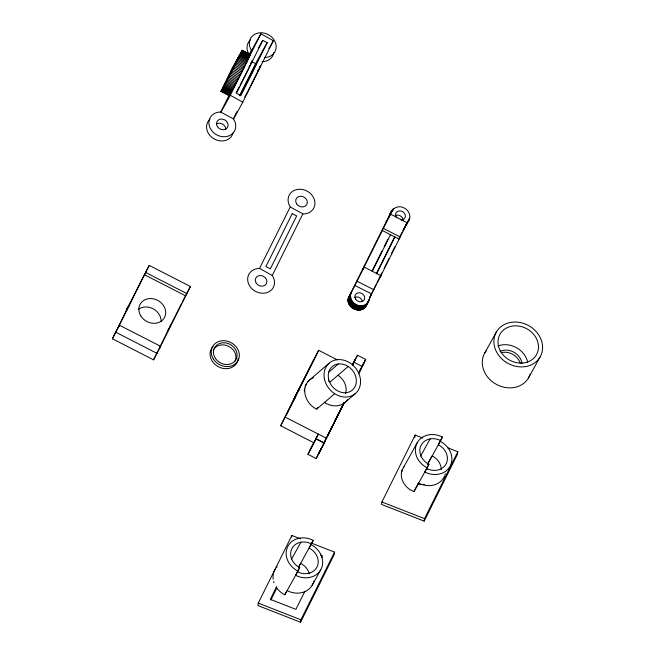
<?xml version="1.0" encoding="UTF-8"?>
<svg xmlns="http://www.w3.org/2000/svg" width="655" height="655" viewBox="0 0 655 655"><rect width="100%" height="100%" fill="white"/><g stroke="black" fill="none" stroke-linecap="round" stroke-linejoin="round"><path stroke-width="0.98" d="M366.784 303.797C364.147 316.185 343.564 307.973 348.828 297.018L389.275 215.7C390.552 208.691 398.625 204.229 404.724 208.298C409.359 210.681 411.839 217.591 407.86 221.636L403.013 230.478M354.822 285.449L371.655 293.989L367.561 303.052L364.933 305.074L361.527 305.901L357.262 305.214L353.52 302.88L351.072 299.392L350.425 295.454L351.154 292.826L364.188 267.101L380.981 275.698L369.33 298.181L376.068 284.614M300.416 538.795L291.893 535.454L258.275 603.091L257.914 605.548L300.555 622.25L334.173 554.613L334.525 552.149L311.788 543.241M291.655 537.092L291.893 535.454M300.555 622.25L300.907 619.794L334.525 552.149M422.753 438.015L415.172 435.043L381.906 501.976L381.554 504.44L424.186 521.134L457.452 454.202L457.812 451.745L447.39 447.66M414.82 437.507L415.172 435.043M424.186 521.134L424.538 518.678L457.812 451.745M407.451 221.98L405.904 225.426L409.522 218.852M233.491 118.948L220.719 112.021A13.878 11.872 29 0 0 209.371 126.12A13.878 11.872 29 0 0 227.85 136.24A13.878 11.872 29 0 0 233.573 119.063L242.784 102.18L273.34 40.716L260.862 33.798L240.41 74.793L229.242 95.605L220.989 91.356L233.663 65.672M229.242 95.605L229.807 94.115M242.072 50.353L250.333 54.447L246.157 63.396L237.921 59.179L242.072 50.353L250.308 54.57M321.147 449.256L316.168 458.557L307.932 454.341L318.355 434.118L326.591 438.342L324.176 443.173L316.029 438.776L324.266 442.993L323.038 445.506M316.16 458.549L318.404 453.817M363.705 363.689L365.695 359.456L357.458 355.231L354.429 361.552M125.866 311.911L127.299 308.3L129.518 305.107M160.655 346.323L159.411 348.566L190.4 286.489L149.225 265.398L144.46 274.732L118.236 327.484L119.48 325.24L160.655 346.323L153.565 359.849L112.39 338.766L129.06 305.271L126.325 311.068M299.671 388.775L295.593 395.317L294.152 398.928L296.478 394.736M260.403 66.229L260.428 65.811M240.017 95.401L243.21 88.761M260.256 66.564L250.218 86.673M322.596 446.12L322.915 445.384L322.612 445.867M359.259 371.884L359.636 371.115M231.444 90.636L231.886 89.727M322.432 446.473L321.032 449.273M248.998 67.817L252.322 60.645L251.905 61.251M252.945 71.1L256.514 63.461L243.668 87.835M153.565 359.849L169.645 327.279M323.202 444.156L332.134 426.061M334.361 421.533L337.939 414.296M233.147 68.464L237.921 59.179M220.481 112.635L229.84 93.804M221.022 112.038L230.314 95.262L245.003 65.713L236.766 61.496M112.39 338.766L119.48 325.24M262.745 40.405L236.455 93.297L240.909 95.573L267.191 42.681L262.745 40.405L258.389 48.265M239.714 95.564L255.573 63.641L267.191 42.681M233.409 118.62L237.004 111.391M259.781 268.509L272.341 275.542A13.878 11.872 29 0 1 266.618 292.719A13.878 11.872 29 0 1 248.139 282.6A13.878 11.872 29 0 1 259.478 268.501L290.255 206.931A13.878 11.872 29 0 1 295.978 189.753A13.878 11.872 29 0 1 314.457 199.881A13.878 11.872 29 0 1 303.109 213.972L290.337 207.046M272.259 275.427L302.806 213.964M313.622 442.649L280.684 425.783L318.682 350.319L337.374 359.898M364.188 267.101L363.026 269.197L390.536 214.119L407.246 222.864L379.818 277.794L380.981 275.698M372.4 270.376L381.914 251.233M384.182 246.673L387.809 239.386M372.146 271.612L390.486 234.711M376.396 273.569L394.523 237.102M376.6 273.888L394.932 236.995M376.969 282.804L381.914 272.857M384.166 268.329L389.111 258.381M391.354 253.862L394.949 246.624M398.551 239.386L402.145 232.148M329.064 363.222L309.602 379.949C299.793 388.481 306.032 404.512 316.733 409.113L317.618 407.336M352.423 365.564L354.044 362.313L362.281 366.53L358.662 373.8M358.588 372.973L358.825 372.498M359.865 370.648L360.25 369.87M343.99 402.833L327.672 435.657L344.325 402.407M326.591 438.342L344.202 402.89M276.631 586.659L270.327 599.341L295.904 609.363L304.911 591.236M270.867 599.988L276.721 588.206M276.164 587.134A20.084 17.177 29 0 0 284.802 594.814L286.562 591.268M300.096 564.045L298.336 567.59L313.229 540.35A20.084 17.177 29 0 0 287.717 546.581A20.084 17.177 29 0 0 297.935 571.119L284.802 594.814M310.912 544.542L309.144 548.088A15.458 13.223 29 0 1 317.012 566.968A15.458 13.223 29 0 1 297.378 571.766L295.618 575.311A20.084 17.177 29 0 0 321.13 569.08A20.084 17.177 29 0 0 310.912 544.542L313.229 540.35M297.935 571.119L299.703 567.574A15.458 13.223 29 0 1 291.835 548.693A15.458 13.223 29 0 1 311.469 543.896M321.572 557.716L322.473 555.899L320.582 555.162M417.456 442.297L403.341 467.76C397.683 476.832 404.675 488.474 414.001 491.52L418.553 482.94M442.428 437.049L440.668 440.594A15.458 13.223 29 0 0 421.034 445.392A15.458 13.223 29 0 0 428.902 464.272L424.817 472.018A20.084 17.177 29 0 0 450.329 465.779A20.084 17.177 29 0 0 440.111 441.241L442.428 437.049A20.084 17.177 29 0 0 416.916 443.288A20.084 17.177 29 0 0 427.134 467.817L414.001 491.52M440.111 441.241L438.342 444.786A15.458 13.223 29 0 1 446.211 463.675A15.458 13.223 29 0 1 426.577 468.472M427.134 467.817L428.902 464.272M248.548 68.726L240.123 85.199M252.486 72.025L239.984 95.941M181.509 303.617L169.94 326.681M182.401 301.832L190.4 286.489M280.684 425.783L297.345 392.288L294.545 397.683M388.21 218.311L392.083 210.533M318.657 453.301L321.056 448.478M339.609 411.127L344.039 402.219M321.638 447.684L318.281 454.439L323.275 445.032M362.665 365.768L363.943 363.214M363.197 364.704L363.459 364.188M322.53 446.522L322.784 446.006M359.325 371.483L359.595 370.959M353.765 362.657L355.346 359.349L353.045 363.623M361.994 366.874L363.582 363.566L363.206 364.196M229.946 73.123L223.118 87.271L230.396 73.835M233.688 67.408L239.984 54.34L233.778 65.672M352.3 365.097L352.742 364.221M359.865 370.419L360.144 369.87M360.528 369.314L360.979 368.438M353.471 363.238L353.012 364.123M361.707 367.455L361.249 368.339M230.232 72.353L232.983 66.99M239.026 77.486L230.789 73.27L232.861 69.234L241.097 73.45M352.48 364.532L352.889 363.926M360.709 368.749L361.003 368.184M352.767 363.967L357.458 355.231M221.013 91.389L233.54 67.891L241.777 72.107M361.282 367.848L361.585 367.054M352.709 364.712L352.415 365.285M361.871 366.497L362.158 365.94M360.946 368.929L360.651 369.502M233.237 66.704L242.014 50.263M249.686 87.696L248.654 89.669M361.879 366.685L362.305 365.867M362.436 365.4L362.985 364.352M360.504 369.78L359.963 370.812M248.163 90.603L246.796 93.182M363.247 363.844L363.5 363.361M239.165 87.009L237.519 90.079M362.567 365.375L363.017 364.532M363.746 362.903L364.205 362.043M321.9 447.193L322.35 446.35M249.072 66.392L249.498 65.598M359.841 371.041L359.243 372.138M257.595 70.896L258.013 70.126M245.993 94.672L246.378 93.952M364.417 361.65L364.966 360.651M315.71 438.891L317.192 436.214M324.299 442.469L323.111 444.614M245.298 95.941L245.633 95.335M250.628 63.527L250.947 62.945M236.848 91.299L237.167 90.718M249.162 54.643L251.487 50.451A13.878 11.872 29 0 1 257.21 33.274A13.878 11.872 29 0 1 275.69 43.402A13.878 11.872 29 0 1 264.342 57.493M249.244 54.758L260.862 33.798M268.935 48.658L273.34 40.716M149.225 265.398L126.734 309.463M259.093 68.128L259.396 67.588M126.251 310.666L128.576 306.474M128.699 306.114L130.558 302.766M169.956 326.313L170.889 324.634M167.786 330.636L170.3 326.165M389.275 215.7L392.705 209.641M393.074 209.232L389.758 214.725M385.885 222.503L390.536 214.119M391.608 212.204L393.467 208.847M392.967 210.173L393.892 208.495M318.682 350.319L295.02 396.48M348.607 297.517L351.154 292.826M348.272 298.557L350.744 293.833M348.165 299.098L350.49 294.906M348.1 299.646L350.425 295.454M348.075 300.203L350.392 296.011M348.083 300.768L350.409 296.576M296.993 393.139L299.319 388.947L297.919 391.125M348.141 301.333L350.458 297.141M348.231 301.906L350.556 297.706M293.858 400.205L295.258 397.691M348.362 302.471L350.687 298.271M348.534 303.028L350.859 298.836M348.747 303.584L351.072 299.392M348.992 304.125L351.317 299.933M349.279 304.657L351.604 300.465M349.598 305.181L351.923 300.989M349.95 305.68L352.275 301.488M350.335 306.163L352.66 301.971M350.744 306.63L353.07 302.438M351.195 307.072L353.52 302.88M351.661 307.49L353.987 303.298M352.161 307.883L354.486 303.691M352.677 308.251L355.002 304.059M353.217 308.587L355.542 304.395M353.774 308.89L356.099 304.698M354.347 309.168L356.672 304.976M354.936 309.406L357.262 305.214M355.534 309.61L357.859 305.418M356.14 309.782L358.465 305.59M356.754 309.921L359.079 305.729M357.368 310.02L359.693 305.828M357.982 310.085L360.307 305.893M358.596 310.11L360.921 305.918M408.384 220.301L409.776 217.787M403.062 230.413L409.67 218.328M406.231 224.993L409.113 219.867M359.202 310.102L361.527 305.901M359.808 310.052L362.125 305.86M360.397 309.962L362.723 305.77M360.97 309.84L363.296 305.648M361.535 309.684L363.861 305.492M362.084 309.496L364.409 305.304M362.608 309.266L364.933 305.074M363.116 309.004L365.441 304.812M363.59 308.71L365.916 304.518M364.049 308.39L366.374 304.198M364.475 308.03L366.8 303.838M367.25 302.962L369.109 299.605M364.868 307.654L369.002 300.146M365.236 307.244L368.855 300.678M365.564 306.81L368.667 301.185M337.669 414.861L338.594 413.182M291.36 559.468L300.94 542.184M297.845 570.931L299.703 567.574M312.107 585.374L320.59 570.063M420.559 456.167L430.139 438.891M484.905 352.717L496.523 331.757M431.62 456.551L427.535 464.289L440.668 440.594M528.348 378.14L539.974 357.171A25.168 21.533 29 0 0 516.934 322.096A25.168 21.533 29 0 0 497.833 354.126A25.168 21.533 29 0 0 539.974 357.171M324.127 442.772L325.429 440.438M244.724 96.981L244.995 96.49M251.233 62.421L251.487 61.971M236.561 91.815L236.078 92.658M365.113 360.373L365.686 359.448M259.667 67.097L260.117 66.319M129.624 304.108L131.025 301.922M403.341 467.76L403.955 466.802M307.965 454.316L318.355 434.118L285.416 417.251M328.417 372.49L338.316 363.983M348.19 366.481L330.267 381.881A15.908 13.608 29 0 0 328.392 381.054M316.733 409.113L334.656 393.704M345.332 402.195L355.55 393.418M391.141 213.039L391.567 212.687M309.602 379.949L313.499 377.427M381.906 501.976L424.538 518.678M258.275 603.091L300.907 619.794M357.147 281.257L373.98 289.797M241.908 50.41L250.235 54.774M245.052 52.326L249.989 54.856M241.883 50.853L250.12 55.069M241.72 51.229L249.956 55.446M241.515 51.688L249.752 55.904M241.269 52.228L249.506 56.445M240.983 52.85L249.219 57.075M240.655 53.554L248.892 57.771M240.287 54.324L248.523 58.541M239.877 55.167L248.114 59.392M252.019 61.824L255.573 63.641M239.435 56.084L247.672 60.301M238.96 57.059L247.197 61.275M238.453 58.09L246.689 62.307M237.356 60.309L245.592 64.526M236.152 62.716L244.389 66.933M235.522 63.969L243.758 68.186M234.875 65.254L243.111 69.471M234.212 66.564L242.448 70.781M232.173 70.576L240.41 74.793M231.485 71.927L239.714 76.144M230.102 74.605L238.338 78.821M229.422 75.915L237.659 80.131M228.751 77.208L236.987 81.425M228.096 78.477L236.324 82.694M227.449 79.705L235.685 83.93M226.818 80.901L235.055 85.117M226.212 82.055L234.449 86.272M225.631 83.16L233.868 87.377M225.074 84.208L233.303 88.425M224.542 85.199L232.771 89.416M224.035 86.132L232.271 90.349M223.568 87L231.804 91.217M223.134 87.795L231.371 92.011M222.733 88.523L230.969 92.74M222.373 89.17L230.609 93.387M222.053 89.735L230.29 93.952M221.775 90.226L230.003 94.443M221.529 90.627L229.766 94.844M221.333 90.947L229.569 95.163M221.087 91.029L229.324 95.245M221.185 91.184L229.414 95.401M221.022 91.233L229.307 95.548M383.429 228.407L400.213 237.004M382.266 230.503L399.051 239.1M145.705 272.488L186.871 293.579M144.46 274.732L185.635 295.823M115.96 332.331L157.134 353.413M230.314 95.262L242.784 102.18M273.724 52.67A13.878 11.872 29 0 1 262.025 61.693M248.712 53.907A13.878 11.872 29 0 1 250.423 39.906M232.664 134.201A13.878 11.872 29 0 1 213.137 138.303A13.878 11.872 29 0 1 209.993 119.177M233.139 132.719A13.878 11.872 29 0 1 232.926 133.473M216.502 123.91A6.018 5.142 29 0 1 222.626 124.172A6.018 5.142 29 0 1 225.811 129.354M262.68 50.427A6.018 5.142 29 0 1 262.295 50.37M395.186 215.667A5.093 4.356 29 0 1 400.369 215.888A5.093 4.356 29 0 1 403.071 220.276M396.725 217.91A5.093 4.356 29 0 1 398.052 211.221A5.093 4.356 29 0 1 405.15 214.611A5.093 4.356 29 0 1 401.048 219.974M354.789 297.354A5.093 4.356 29 0 1 362.371 301.505M347.527 399.738A20.084 16.784 49.3 0 1 324.446 402.489M337.972 375.258A15.458 12.92 49.3 0 1 345.504 393.737M325.633 402.588A10.005 8.556 29 0 1 324.364 402.506M304.346 391.248A20.084 16.784 49.3 0 1 304.6 388.89M305.156 386.647A20.084 16.784 49.3 0 1 306.548 383.56M307.825 381.75A20.084 16.784 49.3 0 1 308.554 380.932M530.083 374.283A25.168 21.533 29 0 1 496.31 384.329A25.168 21.533 29 0 1 486.526 350.417M501.296 352.636A14.803 12.666 29 0 1 520.25 363.026M499.962 351.416A14.803 12.666 29 0 1 522.019 363.5M497.874 346.012A20.919 17.89 29 0 1 527.693 362.354M213.26 350.171A12.216 10.447 29 0 1 213.587 349.573M213.956 349A12.216 10.447 29 0 1 229.479 346.765A12.216 10.447 29 0 1 234.998 361.306M237.888 360.062A14.525 12.429 29 0 1 218.172 366.644A14.525 12.429 29 0 1 213.072 346.462M238.15 358.432A14.525 12.429 29 0 1 238.052 359.251M424.334 484.34A10.005 8.433 8.2 0 1 417.931 483.767M426.593 468.915A10.005 8.433 8.2 0 1 427.15 469.226M444.63 475.874A20.084 17.177 29 0 1 418.651 483.128M445.318 473.721A20.084 17.177 29 0 1 445.015 474.809M432.185 455.905A15.458 13.223 29 0 1 441.257 469.725M401.327 473.229A20.084 17.177 29 0 1 402.235 469.954M138.623 309.144A13.878 11.872 29 0 1 153.393 308.939A13.878 11.872 29 0 1 161.056 321.564M313.106 583.359A20.084 17.177 29 0 1 287.127 590.622M313.794 581.206A20.084 17.177 29 0 1 313.491 582.303M300.661 563.398A15.458 13.223 29 0 1 309.266 573.616M273.97 582.696A20.084 17.177 29 0 1 273.618 581.534M273.151 579.192A20.084 17.177 29 0 1 275.73 568.343M276.418 567.451A20.084 17.177 29 0 1 277.171 566.608M310.044 450.19L314.678 441.167L310.044 450.19M292.22 213.653L265.93 266.544L270.376 268.82L296.666 215.929L292.22 213.653M312.787 361.683L286.497 414.574L314.032 359.439L312.787 361.683M217.435 126.702A6.018 5.142 29 0 0 227.506 127.43A6.018 5.142 29 0 0 222.004 119.046A6.018 5.142 29 0 0 217.435 126.702M256.203 283.181A6.018 5.142 29 0 0 266.274 283.91A6.018 5.142 29 0 0 260.764 275.526A6.018 5.142 29 0 0 256.203 283.181M296.633 203.91A6.018 5.142 29 0 0 306.704 204.638A6.018 5.142 29 0 0 301.202 196.254A6.018 5.142 29 0 0 296.633 203.91M355.673 299.212A5.093 4.356 29 0 0 364.196 299.826A5.093 4.356 29 0 0 359.538 292.736A5.093 4.356 29 0 0 355.673 299.212M328.597 378.983A15.458 12.92 49.3 0 0 351.841 390.478A15.458 12.92 49.3 0 0 346.479 365.506A15.458 12.92 49.3 0 0 328.597 378.983M324.495 379.188A20.084 16.784 49.3 0 0 354.699 394.113A20.084 16.784 49.3 0 0 347.723 361.666A20.084 16.784 49.3 0 0 324.495 379.188M501.28 352.496A20.919 17.89 29 0 0 536.298 355.026A20.919 17.89 29 0 0 517.155 325.879A20.919 17.89 29 0 0 501.28 352.496M213.505 359.218A14.525 12.429 29 0 0 237.831 360.979A14.525 12.429 29 0 0 224.534 340.731A14.525 12.429 29 0 0 213.505 359.218M215.38 358.334A12.216 10.447 29 0 0 235.833 359.808A12.216 10.447 29 0 0 224.657 342.786A12.216 10.447 29 0 0 215.38 358.334M140.759 315.841A13.878 11.872 29 0 0 164.028 318.33A13.878 11.872 29 0 0 152.075 298.647A13.878 11.872 29 0 0 140.759 315.841"/></g></svg>
